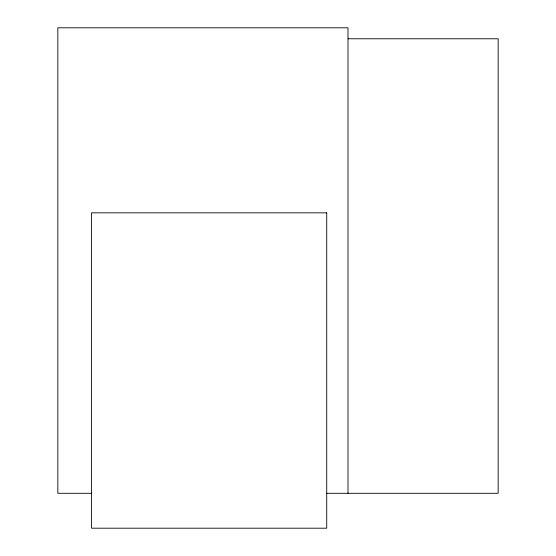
<?xml version="1.0" encoding="UTF-8"?>
<svg xmlns="http://www.w3.org/2000/svg" width="556" height="556" viewBox="0 0 556 556"><rect width="100%" height="100%" fill="white"/><g stroke="black" fill="none" stroke-linecap="round" stroke-linejoin="round"><path stroke-width="0.83" d="M348.028 38.774L498.162 38.774L498.162 493.297L326.275 493.297M91.712 493.297L57.838 493.297L57.838 27.8L347.993 27.8L347.993 493.297M326.719 212.837L91.587 212.837L91.587 528.2L326.719 528.2L326.719 212.837"/></g></svg>
